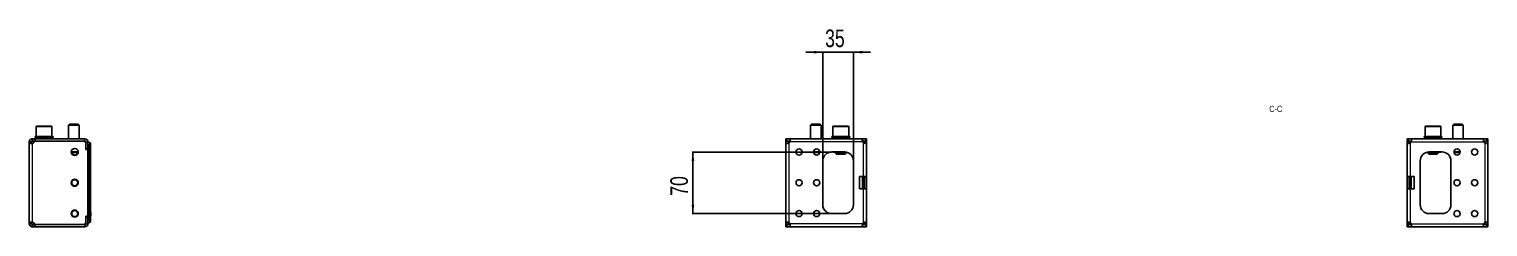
# Model space of a CAD drawing. Header units: millimetres. Extents: x -438 to 2930, y -470 to 591.
# Drawn here: x 1267 to 2930, y 195 to 420 of the extents above; entities that cross this region are included whole.
import ezdxf

# ---------------------------------------------------------------- set-up
doc = ezdxf.new("R2010")
doc.units = ezdxf.units.MM
doc.layers.add('FORMAT', color=7, linetype='Continuous')
doc.styles.add('SLDTEXTSTYLE0', font='TXT', dxfattribs={"width": 0.75})
doc.dimstyles.new('SLDDIMSTYLE0', dxfattribs={"dimtxt": 20, "dimasz": 10, "dimexe": 0, "dimexo": 0.0625, "dimgap": 5, "dimtad": 2, "dimdec": 1, "dimrnd": 1e-09, "dimzin": 12, "dimdsep": 46, "dimtxsty": 'SLDTEXTSTYLE0', "dimsah": 1, "dimcen": 0.09, "dimadec": 0, "dimazin": 3, "dimtfac": 1, "dimtofl": 0, "dimtmove": 0, "dimatfit": 3, "dimfxl": 0, "dimfrac": 2, "dimtolj": 1, "dimtzin": 12, "dimarcsym": 0})
doc.dimstyles.new('SLDDIMSTYLE1', dxfattribs={"dimtxt": 20, "dimasz": 10, "dimexe": 0, "dimexo": 0.0625, "dimgap": 5, "dimtad": 2, "dimdec": 1, "dimrnd": 1e-09, "dimzin": 12, "dimdsep": 46, "dimtxsty": 'SLDTEXTSTYLE0', "dimsah": 1, "dimcen": 0.09, "dimadec": 0, "dimazin": 3, "dimtfac": 1, "dimtmove": 0, "dimatfit": 0, "dimfxl": 0, "dimfrac": 2, "dimtolj": 1, "dimtzin": 12, "dimarcsym": 0})

# ---------------------------------------------------------------- blocks, each defined once
blk = doc.blocks.new('_D_9')
at = {"layer": 'FORMAT'}
for p, q in [((2171.5, 393.4), (2152.3, 393.4)), ((2171.5, 270), (2171.5, 394.4)), ((2206.5, 393.4), (2171.5, 393.4)), ((2206.5, 270), (2206.5, 394.4)), ((2206.5, 393.4), (2225.7, 393.4))]:
    blk.add_line(p, q, dxfattribs=at)
for points in [[(2171.5, 393.4), (2161.5, 395), (2161.5, 391.9)], [(2206.5, 393.4), (2216.5, 391.9), (2216.5, 395)]]:
    blk.add_solid(points, dxfattribs=at)
at = {"layer": 'FORMAT', "insert": (2174.2, 419.2), "char_height": 20, "attachment_point": 1, "style": 'SLDTEXTSTYLE0'}
blk.add_mtext('35', dxfattribs=at)
blk = doc.blocks.new('_D_10')
at = {"layer": 'FORMAT'}
for p, q in [((2181.5, 279.9), (2022.5, 279.9)), ((2023.5, 209.9), (2023.5, 279.9)), ((2181.5, 209.9), (2022.5, 209.9))]:
    blk.add_line(p, q, dxfattribs=at)
for points in [[(2023.5, 279.9), (2022, 269.9), (2025, 269.9)], [(2023.5, 209.9), (2025, 219.9), (2022, 219.9)]]:
    blk.add_solid(points, dxfattribs=at)
at = {"layer": 'FORMAT', "insert": (1997.7, 230.2), "char_height": 20, "attachment_point": 1, "rotation": 90, "style": 'SLDTEXTSTYLE0'}
blk.add_mtext('70', dxfattribs=at)

msp = doc.modelspace()

# ---------------------------------------------------------------- linework, layer by layer
at = {"color": 7, "linetype": 'Continuous', "lineweight": 25}
for p, q in [((1274.96, 308.45), (1274.96, 297.45)), ((1275.96, 309.45), (1291.96, 309.45)), ((1292.96, 297.45), (1292.96, 308.45)), ((1313.04, 311.45), (1311.96, 310.37)), ((1311.96, 310.37), (1311.96, 294.95)), ((1323.96, 310.37), (1311.96, 310.37)), ((1322.89, 311.45), (1313.04, 311.45)), ((1323.96, 310.37), (1322.89, 311.45)), ((1323.96, 294.95), (1323.96, 310.37)), ((2158.58, 311.45), (2157.51, 310.37)), ((2157.51, 310.37), (2157.51, 294.95)), ((2169.51, 310.37), (2157.51, 310.37)), ((2168.43, 311.45), (2158.58, 311.45)), ((2169.51, 310.37), (2168.43, 311.45)), ((2169.51, 294.95), (2169.51, 310.37)), ((2183.01, 308.45), (2183.01, 297.45)), ((2184.01, 309.45), (2192.4, 309.45)), ((2192.4, 309.45), (2200.01, 309.45)), ((2201.01, 297.45), (2201.01, 308.45)), ((2858.01, 308.45), (2858.01, 297.45)), ((2859.01, 309.45), (2867.35, 309.45)), ((2867.35, 309.45), (2875.01, 309.45)), ((2876.01, 297.45), (2876.01, 308.45)), ((2890.58, 311.45), (2889.51, 310.37)), ((2889.51, 310.37), (2889.51, 294.95)), ((2901.51, 310.37), (2889.51, 310.37)), ((2900.43, 311.45), (2890.58, 311.45)), ((2901.51, 310.37), (2900.43, 311.45)), ((2901.51, 294.95), (2901.51, 310.37)), ((1266.96, 291.45), (1266.96, 290.23)), ((1269.46, 291.45), (1266.96, 291.45)), ((1266.96, 290.23), (1266.96, 199.67)), ((1269.46, 290.23), (1266.96, 290.23)), ((1269.46, 291.45), (1269.46, 290.23)), ((1270.46, 292.45), (1270.46, 294.95)), ((1272.87, 294.95), (1270.46, 294.95)), ((1272.87, 292.45), (1270.46, 292.45)), ((1272.86, 294.95), (1272.86, 292.45)), ((1272.86, 294.95), (1273.86, 294.95)), ((1273.86, 292.45), (1272.86, 292.45)), ((1273.71, 297.45), (1273.71, 296.45)), ((1273.71, 297.45), (1273.72, 297.45)), ((1273.71, 296.45), (1273.72, 296.45)), ((1273.72, 297.45), (1273.72, 297.2)), ((1274.51, 297.45), (1273.72, 297.45)), ((1273.72, 296.45), (1273.72, 296.7)), ((1274.51, 296.45), (1273.72, 296.45)), ((1330.46, 294.95), (1273.86, 294.95)), ((1273.86, 292.45), (1330.46, 292.45)), ((1273.89, 292.35), (1328.86, 292.35)), ((1274.51, 297.45), (1274.61, 297.45)), ((1274.51, 296.45), (1274.61, 296.45)), ((1274.61, 297.45), (1274.61, 297.2)), ((1276.75, 297.45), (1274.61, 297.45)), ((1274.61, 296.45), (1274.61, 296.7)), ((1276.75, 296.45), (1274.61, 296.45)), ((1276.75, 297.45), (1276.93, 297.45)), ((1276.75, 296.45), (1276.93, 296.45)), ((1276.93, 297.45), (1276.93, 297.2)), ((1280.09, 297.45), (1276.93, 297.45)), ((1276.93, 296.45), (1276.93, 296.7)), ((1280.09, 296.45), (1276.93, 296.45)), ((1277.96, 296.45), (1277.96, 294.95)), ((1280.09, 297.45), (1280.32, 297.45)), ((1280.09, 296.45), (1280.32, 296.45)), ((1280.32, 297.45), (1280.32, 297.2)), ((1284.01, 297.45), (1280.32, 297.45)), ((1280.32, 296.45), (1280.32, 296.7)), ((1284.01, 296.45), (1280.32, 296.45)), ((1284.01, 297.45), (1284.1, 297.45)), ((1284.01, 296.45), (1284.19, 296.45)), ((1284.19, 296.45), (1284.26, 296.45)), ((1284.23, 297.45), (1284.26, 297.45)), ((1284.26, 297.45), (1284.26, 297.2)), ((1287.93, 297.45), (1284.26, 297.45)), ((1284.26, 296.45), (1284.26, 296.7)), ((1287.93, 296.45), (1284.26, 296.45)), ((1287.93, 297.45), (1288.16, 297.45)), ((1287.93, 296.45), (1288.16, 296.45)), ((1288.16, 297.45), (1288.16, 297.2)), ((1291.25, 297.45), (1288.16, 297.45)), ((1288.16, 296.45), (1288.16, 296.7)), ((1291.25, 296.45), (1288.16, 296.45)), ((1289.96, 294.95), (1289.96, 296.45)), ((1291.25, 297.45), (1291.42, 297.45)), ((1291.25, 296.45), (1291.42, 296.45)), ((1291.42, 297.45), (1291.42, 297.2)), ((1293.45, 297.45), (1291.42, 297.45)), ((1291.42, 296.45), (1291.42, 296.7)), ((1293.45, 296.45), (1291.42, 296.45)), ((1293.45, 297.45), (1293.54, 297.45)), ((1293.45, 296.45), (1293.54, 296.45)), ((1293.54, 297.45), (1293.54, 297.2)), ((1294.21, 297.45), (1293.54, 297.45)), ((1293.54, 296.45), (1293.54, 296.7)), ((1294.21, 296.45), (1293.54, 296.45)), ((1294.21, 296.45), (1294.21, 297.45)), ((1307.71, 292.45), (1307.71, 292.35)), ((1308, 292.45), (1308, 292.35)), ((1309.69, 292.45), (1309.69, 292.35)), ((1312.64, 292.45), (1312.64, 292.35)), ((1316.39, 292.45), (1316.39, 292.35)), ((1320.39, 292.45), (1320.39, 292.35)), ((1324.02, 292.45), (1324.02, 292.35)), ((1326.72, 292.45), (1326.72, 292.35)), ((1328.09, 292.45), (1328.09, 292.35)), ((1328.21, 292.35), (1328.21, 292.45)), ((1331.36, 282.85), (1331.36, 289.85)), ((1331.36, 284.43), (1331.46, 284.21)), ((1333.96, 282.85), (1331.36, 282.85)), ((1331.46, 291.45), (1331.46, 283.5)), ((1333.96, 283.5), (1331.46, 283.5)), ((1333.96, 291.45), (1333.96, 283.5)), ((1333.96, 291.2), (1334.16, 291.2)), ((1333.96, 201.47), (1333.96, 288.92)), ((1333.96, 282.85), (1333.96, 207.05)), ((1334.16, 291.2), (1335.85, 290.74)), ((1334.16, 202.1), (1334.16, 288.3)), ((1336.96, 287.85), (1336.96, 289.3)), ((1336.96, 287.85), (1336.96, 213.4)), ((2129.51, 292.45), (2129.51, 294.95)), ((2129.51, 294.95), (2130.62, 294.95)), ((2130.62, 292.45), (2129.51, 292.45)), ((2129.51, 292.45), (2129.51, 292.35)), ((2129.51, 292.35), (2132.01, 292.35)), ((2129.51, 291.74), (2129.51, 292.35)), ((2129.51, 291.74), (2129.51, 289.67)), ((2129.51, 200.22), (2129.51, 289.67)), ((2129.51, 289.67), (2130.6, 289.67)), ((2134.34, 294.95), (2130.62, 294.95)), ((2134.34, 292.45), (2130.62, 292.45)), ((2132.01, 292.35), (2132.01, 291.74)), ((2132.01, 291.74), (2132.01, 289.92)), ((2216.68, 294.95), (2134.34, 294.95)), ((2134.34, 294.95), (2134.34, 292.73)), ((2181.76, 297.45), (2181.76, 296.45)), ((2181.76, 297.45), (2181.76, 297.2)), ((2182.59, 297.45), (2181.76, 297.45)), ((2181.76, 297.45), (2181.76, 297.45)), ((2181.76, 296.45), (2181.76, 296.7)), ((2182.59, 296.45), (2181.76, 296.45)), ((2181.76, 296.45), (2181.76, 296.45)), ((2182.59, 297.45), (2182.69, 297.45)), ((2182.59, 296.45), (2182.69, 296.45)), ((2182.69, 297.45), (2182.69, 297.2)), ((2184.86, 297.45), (2182.69, 297.45)), ((2182.69, 296.45), (2182.69, 296.7)), ((2184.86, 296.45), (2182.69, 296.45)), ((2184.86, 297.45), (2185.04, 297.45)), ((2184.86, 296.45), (2185.04, 296.45)), ((2185.04, 297.45), (2185.04, 297.2)), ((2188.22, 297.45), (2185.04, 297.45)), ((2185.04, 296.45), (2185.04, 296.7)), ((2188.22, 296.45), (2185.04, 296.45)), ((2186.01, 296.45), (2186.01, 294.95)), ((2188.22, 297.45), (2188.45, 297.45)), ((2188.22, 296.45), (2188.45, 296.45)), ((2188.45, 297.45), (2188.45, 297.2)), ((2192.15, 297.45), (2188.45, 297.45)), ((2188.45, 296.45), (2188.45, 296.7)), ((2192.15, 296.45), (2188.45, 296.45)), ((2192.15, 297.45), (2192.44, 297.45)), ((2192.15, 297.45), (2192.22, 297.45)), ((2192.15, 296.45), (2192.3, 296.45)), ((2192.3, 296.45), (2192.4, 296.45)), ((2192.35, 297.45), (2192.4, 297.45)), ((2192.4, 297.45), (2192.4, 297.2)), ((2196.06, 297.45), (2192.4, 297.45)), ((2192.4, 296.45), (2192.4, 296.7)), ((2196.06, 296.45), (2192.4, 296.45)), ((2196.06, 297.45), (2196.29, 297.45)), ((2196.06, 296.45), (2196.29, 296.45)), ((2196.29, 297.45), (2196.29, 297.2)), ((2199.35, 297.45), (2196.29, 297.45)), ((2196.29, 296.45), (2196.29, 296.7)), ((2199.35, 296.45), (2196.29, 296.45)), ((2198.01, 294.95), (2198.01, 296.45)), ((2199.35, 297.45), (2199.53, 297.45)), ((2199.35, 296.45), (2199.53, 296.45)), ((2199.53, 297.45), (2199.53, 297.2)), ((2201.53, 297.45), (2199.53, 297.45)), ((2199.53, 296.45), (2199.53, 296.7)), ((2201.53, 296.45), (2199.53, 296.45)), ((2201.53, 297.45), (2201.62, 297.45)), ((2201.53, 296.45), (2201.62, 296.45)), ((2201.62, 297.45), (2201.62, 297.2)), ((2202.26, 297.45), (2201.62, 297.45)), ((2201.62, 296.45), (2201.62, 296.7)), ((2202.26, 296.45), (2201.62, 296.45)), ((2202.26, 296.45), (2202.26, 297.45)), ((2216.68, 294.95), (2216.68, 292.45)), ((2220.4, 294.95), (2216.68, 294.95)), ((2220.4, 292.45), (2216.68, 292.45)), ((2219.01, 292.35), (2221.51, 292.35)), ((2219.01, 291.74), (2219.01, 292.35)), ((2219.01, 289.9), (2219.01, 291.74)), ((2220.4, 294.95), (2221.51, 294.95)), ((2221.51, 292.45), (2220.4, 292.45)), ((2221.51, 294.95), (2221.51, 292.45)), ((2221.51, 292.35), (2221.51, 292.45)), ((2221.51, 292.35), (2221.51, 291.74)), ((2221.51, 289.67), (2221.51, 291.74)), ((2221.51, 251.95), (2221.51, 289.67)), ((2837.51, 292.45), (2837.51, 294.95)), ((2837.51, 294.95), (2838.62, 294.95)), ((2838.62, 292.45), (2837.51, 292.45)), ((2837.51, 292.45), (2837.51, 292.35)), ((2837.51, 292.35), (2840.01, 292.35)), ((2837.51, 291.74), (2837.51, 292.35)), ((2837.51, 291.74), (2837.51, 289.67)), ((2837.51, 289.67), (2838.6, 289.67)), ((2837.51, 289.67), (2837.51, 251.95)), ((2842.34, 294.95), (2838.62, 294.95)), ((2842.34, 292.45), (2838.62, 292.45)), ((2840.01, 292.35), (2840.01, 291.74)), ((2840.01, 291.74), (2840.01, 289.92)), ((2924.68, 294.95), (2842.34, 294.95)), ((2842.34, 294.95), (2842.34, 292.73)), ((2856.76, 297.45), (2856.76, 296.45)), ((2856.76, 297.45), (2856.76, 297.2)), ((2857.59, 297.45), (2856.76, 297.45)), ((2856.76, 297.45), (2856.76, 297.45)), ((2856.76, 296.45), (2856.76, 296.7)), ((2857.59, 296.45), (2856.76, 296.45)), ((2856.76, 296.45), (2856.76, 296.45)), ((2857.59, 297.45), (2857.7, 297.45)), ((2857.59, 296.45), (2857.7, 296.45)), ((2857.7, 297.45), (2857.7, 297.2)), ((2859.86, 297.45), (2857.7, 297.45)), ((2857.7, 296.45), (2857.7, 296.7)), ((2859.86, 296.45), (2857.7, 296.45)), ((2859.86, 297.45), (2860.04, 297.45)), ((2859.86, 296.45), (2860.04, 296.45)), ((2860.04, 297.45), (2860.04, 297.2)), ((2863.22, 297.45), (2860.04, 297.45)), ((2860.04, 296.45), (2860.04, 296.7)), ((2863.22, 296.45), (2860.04, 296.45)), ((2861.01, 296.45), (2861.01, 294.95)), ((2863.22, 297.45), (2863.45, 297.45)), ((2863.22, 296.45), (2863.45, 296.45)), ((2863.45, 297.45), (2863.45, 297.2)), ((2867.15, 297.45), (2863.45, 297.45)), ((2863.45, 296.45), (2863.45, 296.7)), ((2867.15, 296.45), (2863.45, 296.45)), ((2867.15, 297.45), (2867.39, 297.45)), ((2867.15, 297.45), (2867.23, 297.45)), ((2867.15, 296.45), (2867.31, 296.45)), ((2867.31, 296.45), (2867.4, 296.45)), ((2867.35, 297.45), (2867.4, 297.45)), ((2867.4, 297.45), (2867.4, 297.2)), ((2871.06, 297.45), (2867.4, 297.45)), ((2867.4, 296.45), (2867.4, 296.7)), ((2871.06, 296.45), (2867.4, 296.45)), ((2871.06, 297.45), (2871.29, 297.45)), ((2871.06, 296.45), (2871.29, 296.45)), ((2871.29, 297.45), (2871.29, 297.2)), ((2874.36, 297.45), (2871.29, 297.45)), ((2871.29, 296.45), (2871.29, 296.7)), ((2874.36, 296.45), (2871.29, 296.45)), ((2873.01, 294.95), (2873.01, 296.45)), ((2874.36, 297.45), (2874.53, 297.45)), ((2874.36, 296.45), (2874.53, 296.45)), ((2874.53, 297.45), (2874.53, 297.2)), ((2876.53, 297.45), (2874.53, 297.45)), ((2874.53, 296.45), (2874.53, 296.7)), ((2876.53, 296.45), (2874.53, 296.45)), ((2876.53, 297.45), (2876.62, 297.45)), ((2876.53, 296.45), (2876.62, 296.45)), ((2876.62, 297.45), (2876.62, 297.2)), ((2877.26, 297.45), (2876.62, 297.45)), ((2876.62, 296.45), (2876.62, 296.7)), ((2877.26, 296.45), (2876.62, 296.45)), ((2877.26, 296.45), (2877.26, 297.45)), ((2924.68, 292.45), (2924.68, 294.95)), ((2928.4, 294.95), (2924.68, 294.95)), ((2928.4, 292.45), (2924.68, 292.45)), ((2927.01, 292.35), (2929.51, 292.35)), ((2927.01, 291.74), (2927.01, 292.35)), ((2927.01, 289.9), (2927.01, 291.74)), ((2928.4, 294.95), (2929.51, 294.95)), ((2929.51, 292.45), (2928.4, 292.45)), ((2929.51, 294.95), (2929.51, 292.45)), ((2929.51, 292.35), (2929.51, 292.45)), ((2929.51, 292.35), (2929.51, 291.74)), ((2929.51, 289.67), (2929.51, 291.74)), ((2929.51, 289.67), (2929.51, 200.22)), ((1322.93, 279.45), (1314.99, 279.45)), ((2167.97, 279.45), (2161.04, 279.45)), ((2171.51, 269.95), (2171.51, 219.95)), ((2196.51, 279.95), (2181.51, 279.95)), ((2183.18, 279.85), (2183.16, 279.85)), ((2183.18, 279.85), (2183.18, 279.85)), ((2183.28, 279.85), (2183.18, 279.85)), ((2183.28, 279.95), (2183.28, 279.85)), ((2186.53, 279.85), (2183.28, 279.85)), ((2186.01, 279.85), (2186.01, 278.52)), ((2186.01, 278.52), (2187.08, 277.45)), ((2186.01, 278.52), (2192.3, 278.52)), ((2186.53, 279.85), (2188.43, 279.85)), ((2187.08, 277.45), (2192.25, 277.45)), ((2188.99, 279.85), (2188.43, 279.85)), ((2195.03, 279.85), (2188.99, 279.85)), ((2192.25, 277.45), (2196.93, 277.45)), ((2192.3, 278.52), (2198.01, 278.52)), ((2195.58, 279.85), (2195.03, 279.85)), ((2195.58, 279.85), (2197.48, 279.85)), ((2196.93, 277.45), (2198.01, 278.52)), ((2197.92, 279.85), (2197.48, 279.85)), ((2198.01, 278.52), (2198.01, 279.83)), ((2206.51, 219.95), (2206.51, 269.95)), ((2852.51, 269.95), (2852.51, 219.95)), ((2861.01, 279.83), (2861.01, 278.52)), ((2861.01, 278.52), (2862.08, 277.45)), ((2861.01, 278.52), (2867.26, 278.52)), ((2861.53, 279.85), (2861.1, 279.85)), ((2861.53, 279.85), (2863.43, 279.85)), ((2862.08, 277.45), (2867.22, 277.45)), ((2877.51, 279.95), (2862.51, 279.95)), ((2863.99, 279.85), (2863.43, 279.85)), ((2870.03, 279.85), (2863.99, 279.85)), ((2867.22, 277.45), (2871.93, 277.45)), ((2867.26, 278.52), (2873.01, 278.52)), ((2870.58, 279.85), (2870.03, 279.85)), ((2870.58, 279.85), (2872.48, 279.85)), ((2871.93, 277.45), (2873.01, 278.52)), ((2875.74, 279.85), (2872.48, 279.85)), ((2873.01, 278.52), (2873.01, 279.85)), ((2875.74, 279.85), (2875.74, 279.95)), ((2875.84, 279.85), (2875.74, 279.85)), ((2875.86, 279.85), (2875.84, 279.85)), ((2875.84, 279.85), (2875.84, 279.85)), ((2887.51, 219.95), (2887.51, 269.95)), ((2897.97, 279.45), (2891.04, 279.45)), ((2213.51, 251.95), (2218.01, 251.95)), ((2213.51, 251.95), (2213.51, 237.95)), ((2221.51, 251.95), (2218.01, 251.95)), ((2219.01, 237.95), (2219.01, 251.95)), ((2221.51, 237.95), (2221.51, 251.95)), ((2841.01, 251.95), (2837.51, 251.95)), ((2837.51, 251.95), (2837.51, 237.95)), ((2840.01, 251.95), (2840.01, 237.95)), ((2845.51, 251.95), (2841.01, 251.95)), ((2845.51, 237.95), (2845.51, 251.95)), ((2213.51, 237.95), (2218.01, 237.95)), ((2218.01, 237.95), (2221.51, 237.95)), ((2221.51, 200.22), (2221.51, 237.95)), ((2837.51, 237.95), (2841.01, 237.95)), ((2837.51, 237.95), (2837.51, 200.22)), ((2845.51, 237.95), (2841.01, 237.95)), ((1266.96, 199.67), (1269.46, 199.67)), ((1266.96, 199.67), (1266.96, 198.45)), ((1269.46, 199.67), (1269.46, 198.45)), ((1331.36, 207.05), (1333.96, 207.05)), ((1331.36, 200.05), (1331.36, 207.05)), ((1331.36, 205.97), (1331.46, 206.18)), ((1333.96, 206.4), (1331.46, 206.4)), ((1331.46, 206.4), (1331.46, 198.45)), ((1333.96, 206.4), (1333.96, 198.45)), ((1335.85, 199.65), (1334.16, 199.2)), ((1336.96, 213.4), (1336.96, 205.2)), ((1337.16, 211.45), (1336.96, 211.45)), ((1337.16, 211.42), (1336.96, 211.42)), ((1337.16, 211.4), (1336.96, 211.4)), ((1337.16, 207.2), (1336.96, 207.2)), ((1337.16, 207.14), (1336.96, 207.14)), ((1336.96, 205.2), (1336.96, 202.55)), ((1336.96, 201.1), (1336.96, 202.55)), ((1337.16, 210.96), (1337.16, 207.64)), ((2129.51, 200.22), (2129.51, 198.16)), ((2132.01, 200), (2132.01, 198.16)), ((2181.51, 209.95), (2196.51, 209.95)), ((2219.01, 198.16), (2219.01, 199.98)), ((2221.51, 200.22), (2220.41, 200.22)), ((2221.51, 198.16), (2221.51, 200.22)), ((2837.51, 200.22), (2837.51, 198.16)), ((2840.01, 200), (2840.01, 198.16)), ((2862.51, 209.95), (2877.51, 209.95)), ((2927.01, 198.16), (2927.01, 199.98)), ((2929.51, 200.22), (2928.41, 200.22)), ((2929.51, 198.16), (2929.51, 200.22)), ((1266.96, 198.45), (1269.46, 198.45)), ((1270.46, 194.95), (1270.46, 197.45)), ((1270.46, 197.45), (1272.87, 197.45)), ((1270.46, 194.95), (1272.87, 194.95)), ((1272.86, 197.45), (1272.86, 194.95)), ((1272.86, 197.45), (1273.86, 197.45)), ((1273.86, 194.95), (1272.86, 194.95)), ((1330.46, 197.45), (1273.86, 197.45)), ((1273.86, 194.95), (1330.46, 194.95)), ((1328.86, 197.55), (1273.89, 197.55)), ((1334.16, 199.2), (1333.96, 199.2)), ((2129.51, 197.55), (2129.51, 198.16)), ((2132.01, 197.55), (2129.51, 197.55)), ((2129.51, 197.55), (2129.51, 197.45)), ((2129.51, 194.95), (2129.51, 197.45)), ((2129.51, 197.45), (2130.62, 197.45)), ((2130.62, 194.95), (2129.51, 194.95)), ((2130.62, 197.45), (2134.34, 197.45)), ((2130.62, 194.95), (2134.34, 194.95)), ((2132.01, 198.16), (2132.01, 197.55)), ((2134.34, 197.45), (2134.34, 194.95)), ((2134.34, 194.95), (2216.68, 194.95)), ((2216.68, 197.45), (2220.4, 197.45)), ((2216.68, 194.95), (2216.68, 197.16)), ((2216.68, 194.95), (2220.4, 194.95)), ((2219.01, 197.55), (2219.01, 198.16)), ((2221.51, 197.55), (2219.01, 197.55)), ((2220.4, 197.45), (2221.51, 197.45)), ((2221.51, 194.95), (2220.4, 194.95)), ((2221.51, 198.16), (2221.51, 197.55)), ((2221.51, 197.45), (2221.51, 197.55)), ((2221.51, 197.45), (2221.51, 194.95)), ((2837.51, 197.55), (2837.51, 198.16)), ((2840.01, 197.55), (2837.51, 197.55)), ((2837.51, 197.55), (2837.51, 197.45)), ((2837.51, 194.95), (2837.51, 197.45)), ((2837.51, 197.45), (2838.62, 197.45)), ((2838.62, 194.95), (2837.51, 194.95)), ((2838.62, 197.45), (2842.34, 197.45)), ((2838.62, 194.95), (2842.34, 194.95)), ((2840.01, 198.16), (2840.01, 197.55)), ((2842.34, 194.95), (2842.34, 197.45)), ((2842.34, 194.95), (2924.68, 194.95)), ((2924.68, 197.45), (2928.4, 197.45)), ((2924.68, 194.95), (2924.68, 197.16)), ((2924.68, 194.95), (2928.4, 194.95)), ((2927.01, 197.55), (2927.01, 198.16)), ((2929.51, 197.55), (2927.01, 197.55)), ((2928.4, 197.45), (2929.51, 197.45)), ((2929.51, 194.95), (2928.4, 194.95)), ((2929.51, 198.16), (2929.51, 197.55)), ((2929.51, 197.45), (2929.51, 197.55)), ((2929.51, 197.45), (2929.51, 194.95))]:
    msp.add_line(p, q, dxfattribs=at)
at = {"color": 8, "linetype": 'Continuous', "lineweight": 18}
for p, q in [((1292.96, 308.45), (1274.96, 308.45)), ((2192.44, 308.45), (2183.01, 308.45)), ((2201.01, 308.45), (2192.44, 308.45)), ((2867.39, 308.45), (2858.01, 308.45)), ((2876.01, 308.45), (2867.39, 308.45)), ((1270.46, 289.67), (1270.46, 200.22)), ((1273.86, 294.95), (1273.86, 292.45)), ((1330.46, 292.45), (1330.46, 294.95)), ((1331.46, 291.45), (1333.96, 291.45)), ((1333.76, 282.85), (1333.76, 283.5)), ((1335.85, 287.85), (1334.16, 288.3)), ((1335.85, 202.55), (1335.85, 287.85)), ((1336.96, 287.85), (1335.85, 287.85)), ((2132.01, 291.74), (2129.51, 291.74)), ((2130.62, 294.95), (2130.62, 292.45)), ((2132.01, 291.45), (2134.09, 291.45)), ((2133.01, 199.67), (2133.01, 290.23)), ((2216.92, 291.45), (2134.09, 291.45)), ((2216.92, 291.45), (2219.01, 291.45)), ((2218.01, 251.95), (2218.01, 290.23)), ((2221.51, 291.74), (2219.01, 291.74)), ((2220.4, 292.45), (2220.4, 294.95)), ((2840.01, 291.74), (2837.51, 291.74)), ((2838.62, 294.95), (2838.62, 292.45)), ((2840.01, 291.45), (2842.09, 291.45)), ((2841.01, 290.23), (2841.01, 251.95)), ((2842.09, 291.45), (2924.92, 291.45)), ((2924.92, 291.45), (2927.01, 291.45)), ((2926.01, 290.23), (2926.01, 199.67)), ((2929.51, 291.74), (2927.01, 291.74)), ((2928.4, 292.45), (2928.4, 294.95)), ((1314.99, 280.45), (1322.93, 280.45)), ((2161.04, 280.45), (2167.97, 280.45)), ((2188.43, 279.95), (2188.43, 279.85)), ((2188.99, 279.95), (2188.99, 279.85)), ((2195.03, 279.95), (2195.03, 279.85)), ((2195.58, 279.95), (2195.58, 279.85)), ((2863.43, 279.95), (2863.43, 279.85)), ((2863.99, 279.95), (2863.99, 279.85)), ((2870.03, 279.95), (2870.03, 279.85)), ((2870.58, 279.95), (2870.58, 279.85)), ((2891.04, 280.45), (2897.97, 280.45)), ((2216.81, 237.95), (2216.81, 251.95)), ((2217.01, 251.95), (2217.01, 237.95)), ((2217.12, 237.95), (2217.12, 251.95)), ((2217.32, 251.95), (2217.32, 237.95)), ((2218.2, 237.95), (2218.2, 251.95)), ((2218.4, 251.95), (2218.4, 237.95)), ((2218.5, 237.95), (2218.5, 251.95)), ((2218.7, 251.95), (2218.7, 237.95)), ((2840.31, 237.95), (2840.31, 251.95)), ((2840.51, 251.95), (2840.51, 237.95)), ((2840.62, 237.95), (2840.62, 251.95)), ((2840.82, 251.95), (2840.82, 237.95)), ((2841.7, 237.95), (2841.7, 251.95)), ((2841.9, 251.95), (2841.9, 237.95)), ((2842, 237.95), (2842, 251.95)), ((2842.2, 251.95), (2842.2, 237.95)), ((2218.01, 199.67), (2218.01, 237.95)), ((2841.01, 237.95), (2841.01, 199.67)), ((1333.76, 206.4), (1333.76, 207.05)), ((1334.16, 202.1), (1335.85, 202.55)), ((1335.85, 202.55), (1336.96, 202.55)), ((1337.16, 210.96), (1336.96, 210.96)), ((1337.16, 207.64), (1336.96, 207.64)), ((1273.86, 197.45), (1273.86, 194.95)), ((1330.46, 197.45), (1330.46, 194.95)), ((1331.46, 198.45), (1333.96, 198.45)), ((2129.51, 198.16), (2132.01, 198.16)), ((2130.62, 197.45), (2130.62, 194.95)), ((2134.09, 198.45), (2132.01, 198.45)), ((2216.92, 198.45), (2134.09, 198.45)), ((2219.01, 198.45), (2216.92, 198.45)), ((2219.01, 198.16), (2221.51, 198.16)), ((2220.4, 194.95), (2220.4, 197.45)), ((2837.51, 198.16), (2840.01, 198.16)), ((2838.62, 197.45), (2838.62, 194.95)), ((2842.09, 198.45), (2840.01, 198.45)), ((2842.09, 198.45), (2924.92, 198.45)), ((2927.01, 198.45), (2924.92, 198.45)), ((2927.01, 198.16), (2929.51, 198.16)), ((2928.4, 194.95), (2928.4, 197.45))]:
    msp.add_line(p, q, dxfattribs=at)
at = {"color": 7, "linetype": 'Continuous', "lineweight": 25}
for centre, radius in [((1318.96, 279.95), 4), ((2144.51, 279.95), 3.5), ((2164.51, 279.95), 3.5), ((2894.51, 279.95), 3.5), ((2914.51, 279.95), 3.5), ((1318.96, 244.95), 4), ((1318.96, 244.95), 3.5), ((2144.51, 244.95), 3.5), ((2164.51, 244.95), 3.5), ((2894.51, 244.95), 3.5), ((2914.51, 244.95), 3.5), ((1318.96, 209.95), 4), ((1318.96, 209.95), 3.5), ((2144.51, 209.95), 3.5), ((2164.51, 209.95), 3.5), ((2894.51, 209.95), 3.5), ((2914.51, 209.95), 3.5)]:
    msp.add_circle(centre, radius, dxfattribs=at)
for centre, radius, start, end in [((1275.96, 308.45), 1, 90, 180), ((1291.96, 308.45), 1, 0, 90), ((2184.01, 308.45), 1, 90, 180), ((2200.01, 308.45), 1, 0, 90), ((2859.01, 308.45), 1, 90, 180), ((2875.01, 308.45), 1, 0, 90), ((1269.74, 293.1), 3.5, 281.89481, 337.11462), ((1273.89, 291.35), 1, 90, 157.11462), ((1276.61, 292.1), 0.35, 45.58469, 90), ((1291.31, 292.1), 0.35, 90, 134.41531), ((1328.86, 289.85), 2.5, 360, 90), ((1330.46, 291.45), 3.5, 0, 90), ((1330.46, 291.45), 1, 0, 90), ((1335.46, 289.3), 1.5, 0, 75), ((2131.01, 293.1), 3.5, 304.8499, 331.87293), ((2220.01, 293.1), 3.5, 208.12707, 235.1501), ((2839.01, 293.1), 3.5, 304.8499, 331.87293), ((2928.01, 293.1), 3.5, 208.12707, 235.1501), ((1318.96, 279.95), 3.5, 188.21321, 351.78679), ((2181.51, 269.95), 10, 90, 180), ((2196.51, 269.95), 10, 0, 90), ((2862.51, 269.95), 10, 90, 180), ((2877.51, 269.95), 10, 0, 90), ((2181.51, 219.95), 10, 180, 270), ((2196.51, 219.95), 10, 270, 0), ((2862.51, 219.95), 10, 180, 270), ((2877.51, 219.95), 10, 270, 0), ((1269.74, 196.8), 3.5, 22.88538, 78.10519), ((1328.86, 200.05), 2.5, 270, 0), ((1335.46, 201.1), 1.5, 285, 0), ((2131.01, 196.8), 3.5, 28.12707, 55.1501), ((2220.01, 196.8), 3.5, 124.8499, 151.87293), ((2839.01, 196.8), 3.5, 28.12707, 55.1501), ((2928.01, 196.8), 3.5, 124.8499, 151.87293), ((1273.89, 198.55), 1, 202.88538, 270), ((1276.61, 197.8), 0.35, 270, 314.41531), ((1291.31, 197.8), 0.35, 225.58469, 270), ((1330.46, 198.45), 1, 270, 360), ((1330.46, 198.45), 3.5, 270, 360)]:
    msp.add_arc(centre, radius, start, end, dxfattribs=at)
for centre, major_axis, start_param, end_param in [((1322.57, 291.2), (11.57, -3.1), 0.0670375, 0.2530722), ((1322.57, 199.2), (11.57, 3.1), 6.0301131, 6.2161478)]:
    msp.add_ellipse(centre, major_axis=major_axis, ratio=0.2505628, start_param=start_param, end_param=end_param, dxfattribs=at)
at = {"color": 8, "linetype": 'Continuous', "lineweight": 18}
for centre, major_axis, start_param, end_param in [((1335.46, 287.74), (0.38, 3), 4.762686, 6.2664448), ((1335.46, 202.65), (-0.38, 3), 3.1583332, 4.662092)]:
    msp.add_ellipse(centre, major_axis=major_axis, ratio=0.1230384, start_param=start_param, end_param=end_param, dxfattribs=at)
at = {"color": 7, "linetype": 'Continuous', "lineweight": 25}
for points, knots in [([(1270.46, 294.95), (1270.17, 294.93), (1269.61, 294.89), (1268.71, 294.53), (1267.83, 293.86), (1267.11, 292.76), (1267.01, 291.89), (1266.96, 291.45)], [0, 0, 0, 0, 0.16069004, 0.30131212, 0.52195134, 0.75357319, 1, 1, 1, 1]), ([(1266.96, 290.23), (1267.01, 290.1), (1267.1, 289.88), (1267.67, 289.69), (1268.27, 289.62), (1268.9, 289.6), (1269.65, 289.61), (1270.18, 289.65), (1270.46, 289.67)], [0, 0, 0, 0, 0.2541487, 0.4482127, 0.5749082, 0.7088724, 0.8504677, 1, 1, 1, 1]), ([(1270.46, 292.45), (1270.38, 292.44), (1270.22, 292.43), (1270.01, 292.35), (1269.85, 292.25), (1269.72, 292.12), (1269.61, 291.98), (1269.49, 291.75), (1269.47, 291.57), (1269.46, 291.45)], [0, 0, 0, 0, 0.1567865, 0.2908092, 0.4035006, 0.4972984, 0.6071328, 0.7261813, 1, 1, 1, 1]), ([(1269.46, 290.23), (1269.47, 290.1), (1269.5, 289.9), (1269.65, 289.69), (1269.78, 289.65), (1269.83, 289.63)], [0, 0, 0, 0, 0.4882324, 0.8197059, 1, 1, 1, 1]), ([(1273.72, 297.2), (1273.71, 297.24), (1273.71, 297.3), (1273.71, 297.38), (1273.71, 297.43), (1273.71, 297.45)], [0, 0, 0, 0, 0.4999808, 0.7499881, 1, 1, 1, 1]), ([(1273.71, 296.45), (1273.71, 296.47), (1273.71, 296.51), (1273.71, 296.59), (1273.71, 296.66), (1273.72, 296.7)], [0, 0, 0, 0, 0.25014008, 0.50028016, 1, 1, 1, 1]), ([(1274.61, 297.2), (1274.59, 297.24), (1274.57, 297.3), (1274.54, 297.38), (1274.52, 297.43), (1274.51, 297.45)], [0, 0, 0, 0, 0.4999808, 0.7499881, 1, 1, 1, 1]), ([(1274.51, 296.45), (1274.52, 296.47), (1274.54, 296.51), (1274.57, 296.59), (1274.59, 296.66), (1274.61, 296.7)], [0, 0, 0, 0, 0.2501401, 0.5002802, 1, 1, 1, 1]), ([(1276.93, 297.2), (1276.9, 297.24), (1276.85, 297.3), (1276.79, 297.38), (1276.77, 297.43), (1276.75, 297.45)], [0, 0, 0, 0, 0.4999808, 0.7499881, 1, 1, 1, 1]), ([(1276.75, 296.45), (1276.77, 296.47), (1276.79, 296.51), (1276.85, 296.59), (1276.9, 296.66), (1276.93, 296.7)], [0, 0, 0, 0, 0.2501401, 0.5002802, 1, 1, 1, 1]), ([(1280.32, 297.2), (1280.28, 297.24), (1280.22, 297.3), (1280.14, 297.38), (1280.11, 297.43), (1280.09, 297.45)], [0, 0, 0, 0, 0.4999808, 0.7499881, 1, 1, 1, 1]), ([(1280.09, 296.45), (1280.11, 296.47), (1280.14, 296.51), (1280.22, 296.59), (1280.28, 296.66), (1280.32, 296.7)], [0, 0, 0, 0, 0.2501401, 0.5002802, 1, 1, 1, 1]), ([(1284.26, 297.2), (1284.22, 297.24), (1284.16, 297.3), (1284.08, 297.38), (1284.03, 297.43), (1284.01, 297.45)], [0, 0, 0, 0, 0.4999808, 0.7499881, 1, 1, 1, 1]), ([(1284.01, 296.45), (1284.03, 296.47), (1284.08, 296.51), (1284.16, 296.59), (1284.22, 296.66), (1284.26, 296.7)], [0, 0, 0, 0, 0.2501401, 0.5002802, 1, 1, 1, 1]), ([(1284.26, 297.2), (1284.25, 297.27), (1284.22, 297.4), (1284.2, 297.43), (1284.19, 297.45)], [0, 0, 0, 0, 0.5617942, 1, 1, 1, 1]), ([(1284.26, 296.7), (1284.25, 296.62), (1284.22, 296.49), (1284.2, 296.46), (1284.19, 296.45)], [0, 0, 0, 0, 0.56179418, 1, 1, 1, 1]), ([(1288.16, 297.2), (1288.12, 297.24), (1288.07, 297.3), (1287.99, 297.38), (1287.95, 297.43), (1287.93, 297.45)], [0, 0, 0, 0, 0.4999808, 0.7499881, 1, 1, 1, 1]), ([(1287.93, 296.45), (1287.95, 296.47), (1287.99, 296.51), (1288.07, 296.59), (1288.12, 296.66), (1288.16, 296.7)], [0, 0, 0, 0, 0.2501401, 0.5002802, 1, 1, 1, 1]), ([(1291.42, 297.2), (1291.39, 297.24), (1291.35, 297.3), (1291.29, 297.38), (1291.26, 297.43), (1291.25, 297.45)], [0, 0, 0, 0, 0.4999808, 0.7499881, 1, 1, 1, 1]), ([(1291.25, 296.45), (1291.26, 296.47), (1291.29, 296.51), (1291.35, 296.59), (1291.39, 296.66), (1291.42, 296.7)], [0, 0, 0, 0, 0.2501401, 0.5002802, 1, 1, 1, 1]), ([(1293.54, 297.2), (1293.53, 297.24), (1293.5, 297.3), (1293.47, 297.38), (1293.46, 297.43), (1293.45, 297.45)], [0, 0, 0, 0, 0.4999808, 0.7499881, 1, 1, 1, 1]), ([(1293.45, 296.45), (1293.46, 296.47), (1293.47, 296.51), (1293.5, 296.59), (1293.53, 296.66), (1293.54, 296.7)], [0, 0, 0, 0, 0.2501401, 0.5002802, 1, 1, 1, 1]), ([(1307.97, 292.35), (1307.97, 292.36), (1307.96, 292.39), (1307.95, 292.43), (1307.95, 292.45)], [0, 0, 0, 0, 0.374848, 1, 1, 1, 1]), ([(1309.6, 292.35), (1309.6, 292.36), (1309.58, 292.39), (1309.56, 292.43), (1309.55, 292.45)], [0, 0, 0, 0, 0.374848, 1, 1, 1, 1]), ([(1312.51, 292.35), (1312.5, 292.36), (1312.47, 292.39), (1312.44, 292.43), (1312.43, 292.45)], [0, 0, 0, 0, 0.374848, 1, 1, 1, 1]), ([(1316.25, 292.35), (1316.23, 292.36), (1316.2, 292.39), (1316.17, 292.43), (1316.15, 292.45)], [0, 0, 0, 0, 0.374848, 1, 1, 1, 1]), ([(1320.24, 292.35), (1320.23, 292.36), (1320.2, 292.39), (1320.17, 292.43), (1320.15, 292.45)], [0, 0, 0, 0, 0.374848, 1, 1, 1, 1]), ([(1323.89, 292.35), (1323.88, 292.36), (1323.86, 292.39), (1323.83, 292.43), (1323.81, 292.45)], [0, 0, 0, 0, 0.374848, 1, 1, 1, 1]), ([(1326.64, 292.35), (1326.63, 292.36), (1326.62, 292.39), (1326.6, 292.43), (1326.59, 292.45)], [0, 0, 0, 0, 0.374848, 1, 1, 1, 1]), ([(1328.07, 292.35), (1328.06, 292.36), (1328.06, 292.39), (1328.05, 292.43), (1328.05, 292.45)], [0, 0, 0, 0, 0.374848, 1, 1, 1, 1]), ([(2129.51, 289.67), (2129.53, 289.66), (2129.58, 289.63), (2129.98, 289.61), (2130.69, 289.65), (2131.79, 289.87), (2132.59, 290.1), (2133.01, 290.23)], [0, 0, 0, 0, 0.1708405, 0.3192172, 0.5481031, 0.7678223, 1, 1, 1, 1]), ([(2134.09, 291.45), (2134.15, 291.71), (2134.25, 292.2), (2134.39, 293.02), (2134.5, 293.73), (2134.51, 294.29), (2134.49, 294.65), (2134.44, 294.9), (2134.37, 294.93), (2134.34, 294.95)], [0, 0, 0, 0, 0.1440667, 0.2712756, 0.4749075, 0.5979974, 0.7263376, 0.8602454, 1, 1, 1, 1]), ([(2181.76, 297.2), (2181.76, 297.24), (2181.76, 297.3), (2181.76, 297.38), (2181.76, 297.43), (2181.76, 297.45)], [0, 0, 0, 0, 0.49998083, 0.7499881, 1, 1, 1, 1]), ([(2181.76, 296.45), (2181.76, 296.47), (2181.76, 296.51), (2181.76, 296.59), (2181.76, 296.66), (2181.76, 296.7)], [0, 0, 0, 0, 0.2501401, 0.5002802, 1, 1, 1, 1]), ([(2182.69, 297.2), (2182.68, 297.24), (2182.65, 297.3), (2182.62, 297.38), (2182.6, 297.43), (2182.59, 297.45)], [0, 0, 0, 0, 0.4999808, 0.7499881, 1, 1, 1, 1]), ([(2182.59, 296.45), (2182.6, 296.47), (2182.62, 296.51), (2182.65, 296.59), (2182.68, 296.66), (2182.69, 296.7)], [0, 0, 0, 0, 0.2501401, 0.5002802, 1, 1, 1, 1]), ([(2185.04, 297.2), (2185.01, 297.24), (2184.96, 297.3), (2184.9, 297.38), (2184.87, 297.43), (2184.86, 297.45)], [0, 0, 0, 0, 0.4999808, 0.7499881, 1, 1, 1, 1]), ([(2184.86, 296.45), (2184.87, 296.47), (2184.9, 296.51), (2184.96, 296.59), (2185.01, 296.66), (2185.04, 296.7)], [0, 0, 0, 0, 0.2501401, 0.5002802, 1, 1, 1, 1]), ([(2188.45, 297.2), (2188.41, 297.24), (2188.35, 297.3), (2188.27, 297.38), (2188.23, 297.43), (2188.22, 297.45)], [0, 0, 0, 0, 0.4999808, 0.7499881, 1, 1, 1, 1]), ([(2188.22, 296.45), (2188.23, 296.47), (2188.27, 296.51), (2188.35, 296.59), (2188.41, 296.66), (2188.45, 296.7)], [0, 0, 0, 0, 0.2501401, 0.5002802, 1, 1, 1, 1]), ([(2192.4, 297.2), (2192.36, 297.24), (2192.29, 297.3), (2192.21, 297.38), (2192.17, 297.43), (2192.15, 297.45)], [0, 0, 0, 0, 0.4999808, 0.7499881, 1, 1, 1, 1]), ([(2192.15, 296.45), (2192.17, 296.47), (2192.21, 296.51), (2192.29, 296.59), (2192.36, 296.66), (2192.4, 296.7)], [0, 0, 0, 0, 0.2501401, 0.5002802, 1, 1, 1, 1]), ([(2192.4, 297.2), (2192.38, 297.27), (2192.35, 297.4), (2192.32, 297.43), (2192.3, 297.45)], [0, 0, 0, 0, 0.5617942, 1, 1, 1, 1]), ([(2192.4, 296.7), (2192.38, 296.62), (2192.35, 296.49), (2192.32, 296.46), (2192.3, 296.45)], [0, 0, 0, 0, 0.5617942, 1, 1, 1, 1]), ([(2196.29, 297.2), (2196.25, 297.24), (2196.19, 297.3), (2196.12, 297.38), (2196.08, 297.43), (2196.06, 297.45)], [0, 0, 0, 0, 0.4999808, 0.7499881, 1, 1, 1, 1]), ([(2196.06, 296.45), (2196.08, 296.47), (2196.12, 296.51), (2196.19, 296.59), (2196.25, 296.66), (2196.29, 296.7)], [0, 0, 0, 0, 0.2501401, 0.5002802, 1, 1, 1, 1]), ([(2199.53, 297.2), (2199.5, 297.24), (2199.45, 297.3), (2199.4, 297.38), (2199.37, 297.43), (2199.35, 297.45)], [0, 0, 0, 0, 0.4999808, 0.7499881, 1, 1, 1, 1]), ([(2199.35, 296.45), (2199.37, 296.47), (2199.4, 296.51), (2199.45, 296.59), (2199.5, 296.66), (2199.53, 296.7)], [0, 0, 0, 0, 0.2501401, 0.5002802, 1, 1, 1, 1]), ([(2201.62, 297.2), (2201.6, 297.24), (2201.58, 297.3), (2201.55, 297.38), (2201.54, 297.43), (2201.53, 297.45)], [0, 0, 0, 0, 0.4999808, 0.7499881, 1, 1, 1, 1]), ([(2201.53, 296.45), (2201.54, 296.47), (2201.55, 296.51), (2201.58, 296.59), (2201.6, 296.66), (2201.62, 296.7)], [0, 0, 0, 0, 0.2501401, 0.5002802, 1, 1, 1, 1]), ([(2216.68, 294.95), (2216.65, 294.93), (2216.59, 294.89), (2216.52, 294.53), (2216.5, 293.86), (2216.63, 292.76), (2216.82, 291.89), (2216.92, 291.45)], [0, 0, 0, 0, 0.16069, 0.3013121, 0.5219513, 0.7535732, 1, 1, 1, 1]), ([(2218.01, 290.23), (2218.46, 290.1), (2219.27, 289.88), (2220.18, 289.69), (2220.77, 289.62), (2221.17, 289.6), (2221.45, 289.61), (2221.49, 289.65), (2221.51, 289.67)], [0, 0, 0, 0, 0.2541487, 0.4482127, 0.5749082, 0.7088724, 0.8504677, 1, 1, 1, 1]), ([(2837.51, 289.67), (2837.53, 289.66), (2837.58, 289.63), (2837.98, 289.61), (2838.69, 289.65), (2839.79, 289.87), (2840.59, 290.1), (2841.01, 290.23)], [0, 0, 0, 0, 0.1708405, 0.3192172, 0.5481031, 0.7678223, 1, 1, 1, 1]), ([(2842.09, 291.45), (2842.15, 291.71), (2842.25, 292.2), (2842.39, 293.02), (2842.5, 293.73), (2842.51, 294.29), (2842.49, 294.65), (2842.44, 294.9), (2842.37, 294.93), (2842.34, 294.95)], [0, 0, 0, 0, 0.1440667, 0.2712756, 0.4749075, 0.5979974, 0.7263376, 0.8602454, 1, 1, 1, 1]), ([(2856.76, 297.2), (2856.76, 297.24), (2856.76, 297.3), (2856.76, 297.38), (2856.76, 297.43), (2856.76, 297.45)], [0, 0, 0, 0, 0.4999808, 0.7499881, 1, 1, 1, 1]), ([(2856.76, 296.45), (2856.76, 296.47), (2856.76, 296.51), (2856.76, 296.59), (2856.76, 296.66), (2856.76, 296.7)], [0, 0, 0, 0, 0.2501401, 0.5002802, 1, 1, 1, 1]), ([(2857.7, 297.2), (2857.68, 297.24), (2857.65, 297.3), (2857.62, 297.38), (2857.6, 297.43), (2857.59, 297.45)], [0, 0, 0, 0, 0.4999808, 0.7499881, 1, 1, 1, 1]), ([(2857.59, 296.45), (2857.6, 296.47), (2857.62, 296.51), (2857.65, 296.59), (2857.68, 296.66), (2857.7, 296.7)], [0, 0, 0, 0, 0.2501401, 0.5002802, 1, 1, 1, 1]), ([(2860.04, 297.2), (2860.01, 297.24), (2859.97, 297.3), (2859.91, 297.38), (2859.88, 297.43), (2859.86, 297.45)], [0, 0, 0, 0, 0.49998083, 0.7499881, 1, 1, 1, 1]), ([(2859.86, 296.45), (2859.88, 296.47), (2859.91, 296.51), (2859.97, 296.59), (2860.01, 296.66), (2860.04, 296.7)], [0, 0, 0, 0, 0.25014008, 0.50028016, 1, 1, 1, 1]), ([(2863.45, 297.2), (2863.41, 297.24), (2863.36, 297.3), (2863.28, 297.38), (2863.24, 297.43), (2863.22, 297.45)], [0, 0, 0, 0, 0.4999808, 0.7499881, 1, 1, 1, 1]), ([(2863.22, 296.45), (2863.24, 296.47), (2863.28, 296.51), (2863.36, 296.59), (2863.41, 296.66), (2863.45, 296.7)], [0, 0, 0, 0, 0.2501401, 0.5002802, 1, 1, 1, 1]), ([(2867.4, 297.2), (2867.36, 297.24), (2867.3, 297.3), (2867.22, 297.38), (2867.17, 297.43), (2867.15, 297.45)], [0, 0, 0, 0, 0.4999808, 0.7499881, 1, 1, 1, 1]), ([(2867.15, 296.45), (2867.17, 296.47), (2867.22, 296.51), (2867.3, 296.59), (2867.36, 296.66), (2867.4, 296.7)], [0, 0, 0, 0, 0.2501401, 0.5002802, 1, 1, 1, 1]), ([(2867.4, 297.2), (2867.38, 297.27), (2867.35, 297.4), (2867.32, 297.43), (2867.31, 297.45)], [0, 0, 0, 0, 0.5617942, 1, 1, 1, 1]), ([(2867.4, 296.7), (2867.38, 296.62), (2867.35, 296.49), (2867.32, 296.46), (2867.31, 296.45)], [0, 0, 0, 0, 0.5617942, 1, 1, 1, 1]), ([(2871.29, 297.2), (2871.25, 297.24), (2871.2, 297.3), (2871.12, 297.38), (2871.08, 297.43), (2871.06, 297.45)], [0, 0, 0, 0, 0.4999808, 0.7499881, 1, 1, 1, 1]), ([(2871.06, 296.45), (2871.08, 296.47), (2871.12, 296.51), (2871.2, 296.59), (2871.25, 296.66), (2871.29, 296.7)], [0, 0, 0, 0, 0.2501401, 0.5002802, 1, 1, 1, 1]), ([(2874.53, 297.2), (2874.5, 297.24), (2874.46, 297.3), (2874.4, 297.38), (2874.37, 297.43), (2874.36, 297.45)], [0, 0, 0, 0, 0.4999808, 0.7499881, 1, 1, 1, 1]), ([(2874.36, 296.45), (2874.37, 296.47), (2874.4, 296.51), (2874.46, 296.59), (2874.5, 296.66), (2874.53, 296.7)], [0, 0, 0, 0, 0.2501401, 0.5002802, 1, 1, 1, 1]), ([(2876.62, 297.2), (2876.61, 297.24), (2876.58, 297.3), (2876.55, 297.38), (2876.54, 297.43), (2876.53, 297.45)], [0, 0, 0, 0, 0.4999808, 0.7499881, 1, 1, 1, 1]), ([(2876.53, 296.45), (2876.54, 296.47), (2876.55, 296.51), (2876.58, 296.59), (2876.61, 296.66), (2876.62, 296.7)], [0, 0, 0, 0, 0.2501401, 0.5002802, 1, 1, 1, 1]), ([(2924.68, 294.95), (2924.65, 294.93), (2924.59, 294.89), (2924.52, 294.53), (2924.5, 293.86), (2924.63, 292.76), (2924.82, 291.89), (2924.92, 291.45)], [0, 0, 0, 0, 0.16069004, 0.30131212, 0.52195134, 0.75357319, 1, 1, 1, 1]), ([(2926.01, 290.23), (2926.46, 290.1), (2927.27, 289.88), (2928.18, 289.69), (2928.77, 289.62), (2929.17, 289.6), (2929.45, 289.61), (2929.49, 289.65), (2929.51, 289.67)], [0, 0, 0, 0, 0.2541487, 0.4482127, 0.5749082, 0.7088724, 0.8504677, 1, 1, 1, 1]), ([(2183.16, 279.85), (2183.12, 279.85), (2183.03, 279.86), (2182.9, 279.89), (2182.82, 279.93), (2182.8, 279.95)], [0, 0, 0, 0, 0.4181065, 0.8377329, 1, 1, 1, 1]), ([(2186.53, 279.85), (2186.46, 279.85), (2186.35, 279.85), (2186.28, 279.92), (2186.26, 279.95)], [0, 0, 0, 0, 0.594904, 1, 1, 1, 1]), ([(2872.76, 279.95), (2872.74, 279.92), (2872.69, 279.87), (2872.58, 279.85), (2872.5, 279.85), (2872.48, 279.85)], [0, 0, 0, 0, 0.3199575, 0.8240598, 1, 1, 1, 1]), ([(2876.22, 279.95), (2876.17, 279.92), (2876.07, 279.87), (2875.95, 279.85), (2875.88, 279.85), (2875.86, 279.85)], [0, 0, 0, 0, 0.34226004, 0.72731664, 1, 1, 1, 1]), ([(1270.46, 200.22), (1270.15, 200.24), (1269.55, 200.26), (1268.61, 200.28), (1267.74, 200.24), (1267.09, 200.02), (1267, 199.79), (1266.96, 199.67)], [0, 0, 0, 0, 0.1708405, 0.3192172, 0.5481031, 0.7678223, 1, 1, 1, 1]), ([(1270.46, 200.22), (1270.37, 200.24), (1270.2, 200.26), (1269.98, 200.28), (1269.82, 200.26), (1269.69, 200.21), (1269.59, 200.13), (1269.48, 199.96), (1269.47, 199.79), (1269.46, 199.67)], [0, 0, 0, 0, 0.1543587, 0.2872828, 0.4004353, 0.4965437, 0.6043139, 0.7231511, 1, 1, 1, 1]), ([(1337.16, 211.4), (1337.16, 211.39), (1337.16, 211.37), (1337.16, 211.26), (1337.16, 211.11), (1337.16, 211.01), (1337.16, 210.96)], [0, 0, 0, 0, 0.2813032, 0.555629, 0.7738783, 1, 1, 1, 1]), ([(1337.16, 207.64), (1337.16, 207.57), (1337.16, 207.44), (1337.16, 207.3), (1337.16, 207.21), (1337.16, 207.2), (1337.16, 207.2)], [0, 0, 0, 0, 0.285197, 0.5604282, 0.7770436, 1, 1, 1, 1]), ([(2133.01, 199.67), (2132.55, 199.79), (2131.75, 200.01), (2130.84, 200.21), (2130.24, 200.27), (2129.84, 200.3), (2129.56, 200.28), (2129.53, 200.24), (2129.51, 200.22)], [0, 0, 0, 0, 0.2541487, 0.4482127, 0.5749082, 0.7088724, 0.8504677, 1, 1, 1, 1]), ([(2221.51, 200.22), (2221.48, 200.24), (2221.44, 200.26), (2221.04, 200.28), (2220.32, 200.24), (2219.23, 200.02), (2218.42, 199.79), (2218.01, 199.67)], [0, 0, 0, 0, 0.1708405, 0.3192172, 0.5481031, 0.7678223, 1, 1, 1, 1]), ([(2841.01, 199.67), (2840.55, 199.79), (2839.75, 200.01), (2838.84, 200.21), (2838.24, 200.27), (2837.84, 200.3), (2837.56, 200.28), (2837.53, 200.24), (2837.51, 200.22)], [0, 0, 0, 0, 0.2541487, 0.4482127, 0.5749082, 0.7088724, 0.8504677, 1, 1, 1, 1]), ([(2929.51, 200.22), (2929.48, 200.24), (2929.44, 200.26), (2929.04, 200.28), (2928.32, 200.24), (2927.23, 200.02), (2926.42, 199.79), (2926.01, 199.67)], [0, 0, 0, 0, 0.1708405, 0.3192172, 0.5481031, 0.7678223, 1, 1, 1, 1]), ([(1266.96, 198.45), (1266.98, 198.19), (1267.01, 197.7), (1267.29, 196.87), (1267.75, 196.16), (1268.38, 195.6), (1269, 195.24), (1269.7, 195), (1270.21, 194.96), (1270.46, 194.95)], [0, 0, 0, 0, 0.1440667, 0.2712756, 0.4749075, 0.5979974, 0.7263376, 0.8602454, 1, 1, 1, 1]), ([(1269.46, 198.45), (1269.48, 198.31), (1269.5, 198.12), (1269.62, 197.9), (1269.73, 197.76), (1269.87, 197.63), (1270.05, 197.53), (1270.25, 197.46), (1270.39, 197.45), (1270.46, 197.45)], [0, 0, 0, 0, 0.2941026, 0.4063735, 0.4970139, 0.6118531, 0.7316911, 0.860101, 1, 1, 1, 1]), ([(2134.34, 194.95), (2134.37, 194.97), (2134.43, 195.01), (2134.49, 195.36), (2134.52, 196.03), (2134.38, 197.14), (2134.19, 198), (2134.09, 198.45)], [0, 0, 0, 0, 0.16069004, 0.30131212, 0.52195134, 0.75357319, 1, 1, 1, 1]), ([(2216.92, 198.45), (2216.87, 198.19), (2216.77, 197.7), (2216.62, 196.87), (2216.52, 196.16), (2216.5, 195.6), (2216.52, 195.24), (2216.58, 195), (2216.64, 194.96), (2216.68, 194.95)], [0, 0, 0, 0, 0.1440667, 0.2712756, 0.4749075, 0.5979974, 0.7263376, 0.8602454, 1, 1, 1, 1]), ([(2842.34, 194.95), (2842.37, 194.97), (2842.43, 195.01), (2842.49, 195.36), (2842.52, 196.03), (2842.38, 197.14), (2842.19, 198), (2842.09, 198.45)], [0, 0, 0, 0, 0.16069, 0.3013121, 0.5219513, 0.7535732, 1, 1, 1, 1]), ([(2924.92, 198.45), (2924.87, 198.19), (2924.77, 197.7), (2924.62, 196.87), (2924.52, 196.16), (2924.5, 195.6), (2924.52, 195.24), (2924.58, 195), (2924.64, 194.96), (2924.68, 194.95)], [0, 0, 0, 0, 0.1440667, 0.2712756, 0.4749075, 0.5979974, 0.7263376, 0.8602454, 1, 1, 1, 1])]:
    msp.add_open_spline(points, degree=3, knots=knots, dxfattribs=at)

# ---------------------------------------------------------------- texts
at = {"layer": 'FORMAT', "insert": (2687.77, 332.45), "char_height": 7, "attachment_point": 2, "style": 'SLDTEXTSTYLE0'}
msp.add_mtext('C-C', dxfattribs=at)

# ---------------------------------------------------------------- dimensions: what is measured, and where the dimension line sits
at = {"layer": 'FORMAT'}
dim = msp.add_linear_dim(base=(2171.51, 393.45), p1=(2206.51, 269.95), p2=(2171.51, 269.95), dimstyle='SLDDIMSTYLE1', dxfattribs=at)
dim.commit()
dim.dimension.update_dxf_attribs({"geometry": '_D_9', "text_midpoint": (2189.01, 393.45), "dimtype": 160})
dim = msp.add_linear_dim(base=(2023.5, 279.95), p1=(2181.51, 209.95), p2=(2181.51, 279.95), angle=90, dimstyle='SLDDIMSTYLE0', dxfattribs=at)
dim.commit()
dim.dimension.update_dxf_attribs({"geometry": '_D_10', "text_midpoint": (2023.5, 244.95), "dimtype": 160})

doc.saveas('drawing.dxf')
